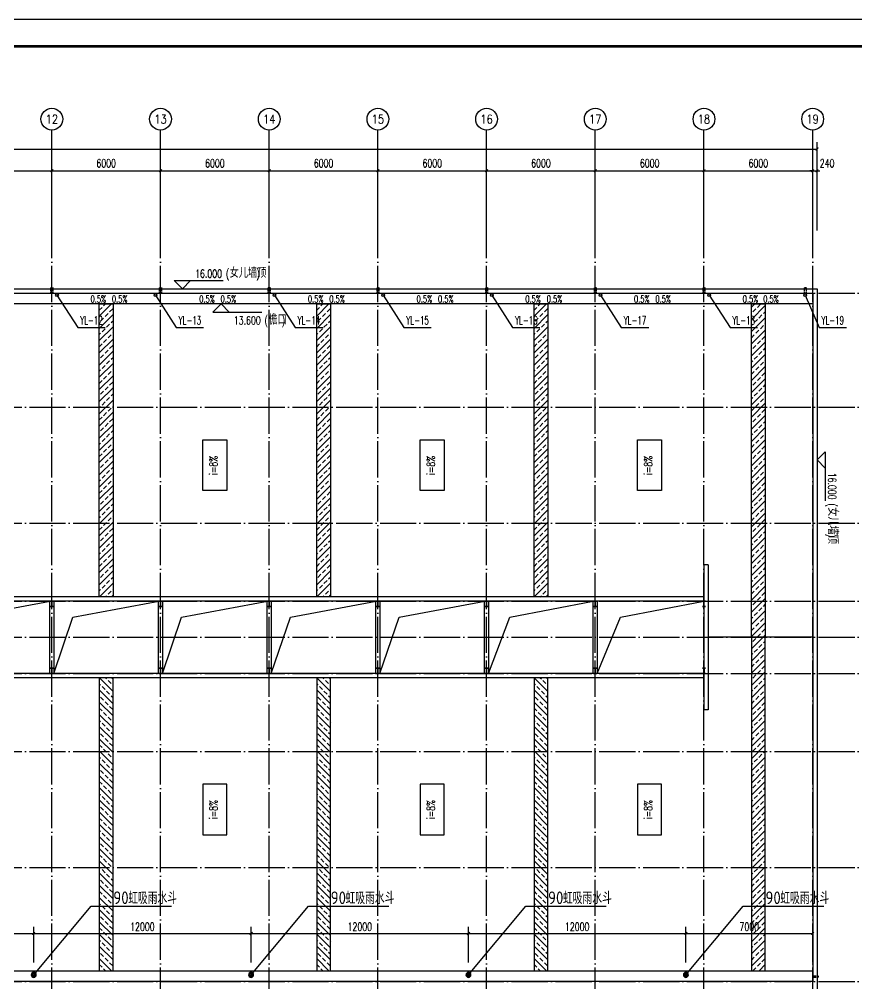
# Model space of a CAD drawing. Extents: x 1635833 to 4277885, y 16914845 to 35313750.
# Drawn here: x 2198127 to 2244354, y 17571814 to 17625042 of the extents above; entities that cross this region are included whole.
import ezdxf
from ezdxf.enums import TextEntityAlignment as Align

# ---------------------------------------------------------------- set-up
doc = ezdxf.new("R2010")
doc.units = 0
doc.header["$LTSCALE"] = 1000
doc.header["$MEASUREMENT"] = 0
doc.linetypes.add('DASH', pattern=[0.35, 0.25, -0.1])
doc.linetypes.add('DOTE', pattern=[2.42, 2, -0.2, 0.02, -0.2])
doc.layers.get('Defpoints').update_dxf_attribs({"color": 250})
for name, color, linetype in [('0 - 屋顶线', 150, 'Continuous'), ('AXIS_TEXT', 7, 'Continuous'), ('AXIS_外部', 171, 'Continuous'), ('COLUMN', 2, 'Continuous'), ('DIM_SYMB', 165, 'Continuous'), ('DIM_雨水', 3, 'Continuous'), ('DOTE', 8, 'DOTE'), ('PUB_DIM', 161, 'Continuous'), ('PUB_TEXT', 7, 'Continuous'), ('R-tec-xhbz', 7, 'Continuous'), ('R-tec-ysd', 1, 'Continuous'), ('TK', 4, 'Continuous'), ('TWT_DIM', 3, 'Continuous'), ('TWT_TEXT', 7, 'Continuous'), ('VPIPE-雨水', 4, 'Continuous'), ('WALL-PARAPET', 6, 'Continuous'), ('填充', 8, 'Continuous')]:
    doc.layers.add(name, color=color, linetype=linetype)
doc.styles.add('_TCH_AXIS', font='COMPLEX', dxfattribs={"bigfont": 'GBCBIG'})
doc.styles.add('_TCH_DIM', font='SIMPLEX', dxfattribs={"bigfont": 'GBCBIG'})
doc.styles.add('_TCH_DIM_T3', font='SIMPLEX', dxfattribs={"width": 0.705882, "bigfont": 'GBCBIG'})
doc.styles.add('_TWT_SERIAL', font='COMPLEX', dxfattribs={"width": 0.8, "height": 3, "bigfont": 'HZTXT'})
doc.styles.add('COMPLEX', font='COMPLEX')
doc.styles.get("Standard").update_dxf_attribs({"font": 'gbenor.shx', "bigfont": 'gbcbig.shx'})
doc.dimstyles.new('_TCH_ARCH&&150', dxfattribs={"dimtxt": 446.25, "dimasz": 150, "dimexe": 375, "dimexo": 450, "dimgap": 189.375, "dimtad": 1, "dimdec": 0, "dimzin": 0, "dimdsep": 46, "dimtxsty": '_TCH_DIM_T3', "dimblk": 'ARCHTICK', "dimcen": 0.09, "dimclrt": 7, "dimazin": 2, "dimtfac": 1, "dimtdec": 0, "dimtix": 1, "dimtmove": 2, "dimatfit": 3, "dimfxl": 0, "dimtolj": 1, "dimtzin": 0, "dimarcsym": 0})
doc.dimstyles.new('_TWT_ARCH&&150', dxfattribs={"dimtxt": 446.25, "dimasz": 150, "dimexe": 375, "dimexo": 450, "dimgap": 150, "dimtad": 1, "dimdec": 0, "dimzin": 0, "dimdsep": 46, "dimtxsty": '_TCH_DIM_T3', "dimblk": 'ARCHTICK', "dimcen": 0.09, "dimclrt": 7, "dimazin": 2, "dimtfac": 1, "dimtdec": 0, "dimtix": 1, "dimtmove": 2, "dimatfit": 3, "dimfxl": 0, "dimtolj": 1, "dimtzin": 0, "dimarcsym": 0})

# ---------------------------------------------------------------- blocks, each defined once
blk = doc.blocks.new('A$C0FCD69EC')
at = {"layer": 'COLUMN'}
blk.add_hatch(color=2, dxfattribs=at).paths.add_polyline_path([(300, 180), (294, 180), (294, 94), (6, 94), (6, 180), (0, 180), (0, 0), (6, 0), (6, 86), (294, 86), (294, 0), (300, 0)])
at = {"layer": 'COLUMN', "color": 2}
blk.add_lwpolyline([(300, 0), (294, 0), (294, 86), (6, 86), (6, 0), (0, 0), (0, 180), (6, 180), (6, 94), (294, 94), (294, 180), (300, 180)], close=True, dxfattribs=at)
blk = doc.blocks.new('ysd')
at = {"layer": 'R-tec-ysd', "lineweight": 25}
for p, q in [((351079, 494502), (351174, 494471)), ((351174, 494452), (351079, 494422)), ((351179, 494489), (351081, 494510)), ((351081, 494414), (351179, 494435)), ((351121, 494579), (351188, 494505)), ((351188, 494419), (351121, 494344)), ((351201, 494518), (351127, 494585)), ((351127, 494339), (351201, 494405)), ((351196, 494625), (351217, 494527)), ((351217, 494396), (351196, 494299)), ((351235, 494532), (351204, 494627)), ((351204, 494297), (351235, 494391)), ((351284, 494627), (351254, 494532)), ((351254, 494391), (351284, 494297)), ((351271, 494527), (351292, 494625)), ((351292, 494299), (351271, 494396)), ((351362, 494585), (351288, 494518)), ((351288, 494405), (351362, 494339)), ((351301, 494505), (351367, 494579)), ((351367, 494344), (351301, 494419)), ((351407, 494510), (351310, 494489)), ((351310, 494435), (351407, 494414)), ((351315, 494471), (351409, 494502)), ((351409, 494422), (351315, 494452))]:
    blk.add_line(p, q, dxfattribs=at)
for radius in [170, 54]:
    blk.add_circle((351244, 494462), radius, dxfattribs=at)
for centre, start, end in [((351170, 494462), 291.63817, 68.36747), ((351180, 494499), 261.63817, 38.36747), ((351180, 494425), 321.63817, 98.36747), ((351207, 494526), 231.63817, 8.36747), ((351207, 494398), 351.63817, 128.36747), ((351244, 494536), 201.63817, 338.36747), ((351244, 494388), 21.63817, 158.36747), ((351281, 494526), 171.63817, 308.36747), ((351281, 494398), 51.63817, 188.36747), ((351308, 494499), 141.63817, 278.36747), ((351308, 494425), 81.63817, 218.36747), ((351318, 494462), 111.63817, 248.36747)]:
    blk.add_arc(centre, 10, start, end, dxfattribs=at)
blk = doc.blocks.new('GeYuanFrame_62034133', base_point=(20.09, 4.53))
at = {"layer": 'TK'}
blk.add_lwpolyline([(20.09, 4.53), (20.09, 598.53), (1071.09, 598.53), (1071.09, 4.53)], close=True, dxfattribs=at)
at = {"layer": 'TK', "const_width": 1}
blk.add_lwpolyline([(45.09, 588.53), (1061.09, 588.53), (1061.09, 14.53), (45.09, 14.53)], close=True, dxfattribs=at)
blk = doc.blocks.new('_ArchTick')
at = {"color": 0, "linetype": 'ByBlock', "const_width": 0.4}
blk.add_lwpolyline([(-0.5, -0.5), (0.5, 0.5)], dxfattribs=at)
blk = doc.blocks.new('*D80')
at = {"layer": 'Defpoints', "color": 0}
for p in [(2198924, 17574587), (2186924, 17572531), (2198924, 17572531)]:
    blk.add_point(p, dxfattribs=at)
at = {"layer": 'TWT_DIM', "color": 0, "lineweight": -2}
for p, q in [((2186924, 17572981), (2186924, 17574962)), ((2198924, 17572981), (2198924, 17574962)), ((2186924, 17574587), (2198924, 17574587))]:
    blk.add_line(p, q, dxfattribs=at)
at = {"layer": 'TWT_DIM', "color": 0, "lineweight": -2, "xscale": 150, "yscale": 150, "zscale": 150, "rotation": 180}
blk.add_blockref('_ArchTick', (2186924, 17574587), dxfattribs=at)
at = {"layer": 'TWT_DIM', "color": 0, "lineweight": -2, "xscale": 150, "yscale": 150, "zscale": 150}
blk.add_blockref('_ArchTick', (2198924, 17574587), dxfattribs=at)
at = {"layer": 'TWT_DIM', "color": 7, "insert": (2192924, 17574960), "char_height": 446.2, "attachment_point": 5, "style": '_TCH_DIM_T3'}
blk.add_mtext('\\A1;12000', dxfattribs=at)
blk = doc.blocks.new('*D81')
at = {"layer": 'Defpoints', "color": 0}
for p in [(2210924, 17574587), (2198924, 17572531), (2210924, 17572531)]:
    blk.add_point(p, dxfattribs=at)
at = {"layer": 'TWT_DIM', "color": 0, "lineweight": -2}
for p, q in [((2198924, 17572981), (2198924, 17574962)), ((2210924, 17572981), (2210924, 17574962)), ((2198924, 17574587), (2210924, 17574587))]:
    blk.add_line(p, q, dxfattribs=at)
at = {"layer": 'TWT_DIM', "color": 0, "lineweight": -2, "xscale": 150, "yscale": 150, "zscale": 150, "rotation": 180}
blk.add_blockref('_ArchTick', (2198924, 17574587), dxfattribs=at)
at = {"layer": 'TWT_DIM', "color": 0, "lineweight": -2, "xscale": 150, "yscale": 150, "zscale": 150}
blk.add_blockref('_ArchTick', (2210924, 17574587), dxfattribs=at)
at = {"layer": 'TWT_DIM', "color": 7, "insert": (2204924, 17574960), "char_height": 446.2, "attachment_point": 5, "style": '_TCH_DIM_T3'}
blk.add_mtext('\\A1;12000', dxfattribs=at)
blk = doc.blocks.new('*D82')
at = {"layer": 'Defpoints', "color": 0}
for p in [(2222924, 17574587), (2210924, 17572531), (2222924, 17572531)]:
    blk.add_point(p, dxfattribs=at)
at = {"layer": 'TWT_DIM', "color": 0, "lineweight": -2}
for p, q in [((2210924, 17572981), (2210924, 17574962)), ((2222924, 17572981), (2222924, 17574962)), ((2210924, 17574587), (2222924, 17574587))]:
    blk.add_line(p, q, dxfattribs=at)
at = {"layer": 'TWT_DIM', "color": 0, "lineweight": -2, "xscale": 150, "yscale": 150, "zscale": 150, "rotation": 180}
blk.add_blockref('_ArchTick', (2210924, 17574587), dxfattribs=at)
at = {"layer": 'TWT_DIM', "color": 0, "lineweight": -2, "xscale": 150, "yscale": 150, "zscale": 150}
blk.add_blockref('_ArchTick', (2222924, 17574587), dxfattribs=at)
at = {"layer": 'TWT_DIM', "color": 7, "insert": (2216924, 17574960), "char_height": 446.2, "attachment_point": 5, "style": '_TCH_DIM_T3'}
blk.add_mtext('\\A1;12000', dxfattribs=at)
blk = doc.blocks.new('*D83')
at = {"layer": 'Defpoints', "color": 0}
for p in [(2234924, 17574587), (2222924, 17572531), (2234924, 17572531)]:
    blk.add_point(p, dxfattribs=at)
at = {"layer": 'TWT_DIM', "color": 0, "lineweight": -2}
for p, q in [((2222924, 17572981), (2222924, 17574962)), ((2234924, 17572981), (2234924, 17574962)), ((2222924, 17574587), (2234924, 17574587))]:
    blk.add_line(p, q, dxfattribs=at)
at = {"layer": 'TWT_DIM', "color": 0, "lineweight": -2, "xscale": 150, "yscale": 150, "zscale": 150, "rotation": 180}
blk.add_blockref('_ArchTick', (2222924, 17574587), dxfattribs=at)
at = {"layer": 'TWT_DIM', "color": 0, "lineweight": -2, "xscale": 150, "yscale": 150, "zscale": 150}
blk.add_blockref('_ArchTick', (2234924, 17574587), dxfattribs=at)
at = {"layer": 'TWT_DIM', "color": 7, "insert": (2228924, 17574960), "char_height": 446.2, "attachment_point": 5, "style": '_TCH_DIM_T3'}
blk.add_mtext('\\A1;12000', dxfattribs=at)
blk = doc.blocks.new('*D84')
at = {"layer": 'Defpoints', "color": 0}
for p in [(2241924, 17574587), (2234924, 17572531), (2241924, 17572531)]:
    blk.add_point(p, dxfattribs=at)
at = {"layer": 'TWT_DIM', "color": 0, "lineweight": -2}
for p, q in [((2234924, 17572981), (2234924, 17574962)), ((2241924, 17572981), (2241924, 17574962)), ((2234924, 17574587), (2241924, 17574587))]:
    blk.add_line(p, q, dxfattribs=at)
at = {"layer": 'TWT_DIM', "color": 0, "lineweight": -2, "xscale": 150, "yscale": 150, "zscale": 150, "rotation": 180}
blk.add_blockref('_ArchTick', (2234924, 17574587), dxfattribs=at)
at = {"layer": 'TWT_DIM', "color": 0, "lineweight": -2, "xscale": 150, "yscale": 150, "zscale": 150}
blk.add_blockref('_ArchTick', (2241924, 17574587), dxfattribs=at)
at = {"layer": 'TWT_DIM', "color": 7, "insert": (2238424, 17574960), "char_height": 446.2, "attachment_point": 5, "style": '_TCH_DIM_T3'}
blk.add_mtext('\\A1;7000', dxfattribs=at)
blk = doc.blocks.new('*D126')
at = {"layer": 'AXIS_外部', "color": 0, "lineweight": -2}
for p, q in [((2193924, 17613381), (2193924, 17617056)), ((2199924, 17613381), (2199924, 17617056)), ((2193924, 17616681), (2199924, 17616681))]:
    blk.add_line(p, q, dxfattribs=at)
at = {"layer": 'Defpoints', "color": 0}
for p in [(2199924, 17616681), (2193924, 17612931), (2199924, 17612931)]:
    blk.add_point(p, dxfattribs=at)
at = {"layer": 'AXIS_外部', "color": 0, "lineweight": -2, "xscale": 150, "yscale": 150, "zscale": 150, "rotation": 180}
blk.add_blockref('_ArchTick', (2193924, 17616681), dxfattribs=at)
at = {"layer": 'AXIS_外部', "color": 0, "lineweight": -2, "xscale": 150, "yscale": 150, "zscale": 150}
blk.add_blockref('_ArchTick', (2199924, 17616681), dxfattribs=at)
at = {"layer": 'AXIS_外部', "color": 7, "insert": (2196924, 17617094), "char_height": 446.2, "attachment_point": 5, "style": '_TCH_DIM_T3'}
blk.add_mtext('\\A1;6000', dxfattribs=at)
blk = doc.blocks.new('*D127')
at = {"layer": 'AXIS_外部', "color": 0, "lineweight": -2}
for p, q in [((2199924, 17613381), (2199924, 17617056)), ((2205924, 17613381), (2205924, 17617056)), ((2199924, 17616681), (2205924, 17616681))]:
    blk.add_line(p, q, dxfattribs=at)
at = {"layer": 'Defpoints', "color": 0}
for p in [(2205924, 17616681), (2199924, 17612931), (2205924, 17612931)]:
    blk.add_point(p, dxfattribs=at)
at = {"layer": 'AXIS_外部', "color": 0, "lineweight": -2, "xscale": 150, "yscale": 150, "zscale": 150, "rotation": 180}
blk.add_blockref('_ArchTick', (2199924, 17616681), dxfattribs=at)
at = {"layer": 'AXIS_外部', "color": 0, "lineweight": -2, "xscale": 150, "yscale": 150, "zscale": 150}
blk.add_blockref('_ArchTick', (2205924, 17616681), dxfattribs=at)
at = {"layer": 'AXIS_外部', "color": 7, "insert": (2202924, 17617094), "char_height": 446.2, "attachment_point": 5, "style": '_TCH_DIM_T3'}
blk.add_mtext('\\A1;6000', dxfattribs=at)
blk = doc.blocks.new('*D128')
at = {"layer": 'AXIS_外部', "color": 0, "lineweight": -2}
for p, q in [((2205924, 17613381), (2205924, 17617056)), ((2211924, 17613381), (2211924, 17617056)), ((2205924, 17616681), (2211924, 17616681))]:
    blk.add_line(p, q, dxfattribs=at)
at = {"layer": 'Defpoints', "color": 0}
for p in [(2211924, 17616681), (2205924, 17612931), (2211924, 17612931)]:
    blk.add_point(p, dxfattribs=at)
at = {"layer": 'AXIS_外部', "color": 0, "lineweight": -2, "xscale": 150, "yscale": 150, "zscale": 150, "rotation": 180}
blk.add_blockref('_ArchTick', (2205924, 17616681), dxfattribs=at)
at = {"layer": 'AXIS_外部', "color": 0, "lineweight": -2, "xscale": 150, "yscale": 150, "zscale": 150}
blk.add_blockref('_ArchTick', (2211924, 17616681), dxfattribs=at)
at = {"layer": 'AXIS_外部', "color": 7, "insert": (2208924, 17617094), "char_height": 446.2, "attachment_point": 5, "style": '_TCH_DIM_T3'}
blk.add_mtext('\\A1;6000', dxfattribs=at)
blk = doc.blocks.new('*D129')
at = {"layer": 'AXIS_外部', "color": 0, "lineweight": -2}
for p, q in [((2211924, 17613381), (2211924, 17617056)), ((2217924, 17613381), (2217924, 17617056)), ((2211924, 17616681), (2217924, 17616681))]:
    blk.add_line(p, q, dxfattribs=at)
at = {"layer": 'Defpoints', "color": 0}
for p in [(2217924, 17616681), (2211924, 17612931), (2217924, 17612931)]:
    blk.add_point(p, dxfattribs=at)
at = {"layer": 'AXIS_外部', "color": 0, "lineweight": -2, "xscale": 150, "yscale": 150, "zscale": 150, "rotation": 180}
blk.add_blockref('_ArchTick', (2211924, 17616681), dxfattribs=at)
at = {"layer": 'AXIS_外部', "color": 0, "lineweight": -2, "xscale": 150, "yscale": 150, "zscale": 150}
blk.add_blockref('_ArchTick', (2217924, 17616681), dxfattribs=at)
at = {"layer": 'AXIS_外部', "color": 7, "insert": (2214924, 17617094), "char_height": 446.2, "attachment_point": 5, "style": '_TCH_DIM_T3'}
blk.add_mtext('\\A1;6000', dxfattribs=at)
blk = doc.blocks.new('*D130')
at = {"layer": 'AXIS_外部', "color": 0, "lineweight": -2}
for p, q in [((2217924, 17613381), (2217924, 17617056)), ((2223924, 17613381), (2223924, 17617056)), ((2217924, 17616681), (2223924, 17616681))]:
    blk.add_line(p, q, dxfattribs=at)
at = {"layer": 'Defpoints', "color": 0}
for p in [(2223924, 17616681), (2217924, 17612931), (2223924, 17612931)]:
    blk.add_point(p, dxfattribs=at)
at = {"layer": 'AXIS_外部', "color": 0, "lineweight": -2, "xscale": 150, "yscale": 150, "zscale": 150, "rotation": 180}
blk.add_blockref('_ArchTick', (2217924, 17616681), dxfattribs=at)
at = {"layer": 'AXIS_外部', "color": 0, "lineweight": -2, "xscale": 150, "yscale": 150, "zscale": 150}
blk.add_blockref('_ArchTick', (2223924, 17616681), dxfattribs=at)
at = {"layer": 'AXIS_外部', "color": 7, "insert": (2220924, 17617094), "char_height": 446.2, "attachment_point": 5, "style": '_TCH_DIM_T3'}
blk.add_mtext('\\A1;6000', dxfattribs=at)
blk = doc.blocks.new('*D131')
at = {"layer": 'AXIS_外部', "color": 0, "lineweight": -2}
for p, q in [((2223924, 17613381), (2223924, 17617056)), ((2229924, 17613381), (2229924, 17617056)), ((2223924, 17616681), (2229924, 17616681))]:
    blk.add_line(p, q, dxfattribs=at)
at = {"layer": 'Defpoints', "color": 0}
for p in [(2229924, 17616681), (2223924, 17612931), (2229924, 17612931)]:
    blk.add_point(p, dxfattribs=at)
at = {"layer": 'AXIS_外部', "color": 0, "lineweight": -2, "xscale": 150, "yscale": 150, "zscale": 150, "rotation": 180}
blk.add_blockref('_ArchTick', (2223924, 17616681), dxfattribs=at)
at = {"layer": 'AXIS_外部', "color": 0, "lineweight": -2, "xscale": 150, "yscale": 150, "zscale": 150}
blk.add_blockref('_ArchTick', (2229924, 17616681), dxfattribs=at)
at = {"layer": 'AXIS_外部', "color": 7, "insert": (2226924, 17617094), "char_height": 446.2, "attachment_point": 5, "style": '_TCH_DIM_T3'}
blk.add_mtext('\\A1;6000', dxfattribs=at)
blk = doc.blocks.new('*D132')
at = {"layer": 'AXIS_外部', "color": 0, "lineweight": -2}
for p, q in [((2229924, 17613381), (2229924, 17617056)), ((2235924, 17613381), (2235924, 17617056)), ((2229924, 17616681), (2235924, 17616681))]:
    blk.add_line(p, q, dxfattribs=at)
at = {"layer": 'Defpoints', "color": 0}
for p in [(2235924, 17616681), (2229924, 17612931), (2235924, 17612931)]:
    blk.add_point(p, dxfattribs=at)
at = {"layer": 'AXIS_外部', "color": 0, "lineweight": -2, "xscale": 150, "yscale": 150, "zscale": 150, "rotation": 180}
blk.add_blockref('_ArchTick', (2229924, 17616681), dxfattribs=at)
at = {"layer": 'AXIS_外部', "color": 0, "lineweight": -2, "xscale": 150, "yscale": 150, "zscale": 150}
blk.add_blockref('_ArchTick', (2235924, 17616681), dxfattribs=at)
at = {"layer": 'AXIS_外部', "color": 7, "insert": (2232924, 17617094), "char_height": 446.2, "attachment_point": 5, "style": '_TCH_DIM_T3'}
blk.add_mtext('\\A1;6000', dxfattribs=at)
blk = doc.blocks.new('*D133')
at = {"layer": 'AXIS_外部', "color": 0, "lineweight": -2}
for p, q in [((2235924, 17613381), (2235924, 17617056)), ((2241924, 17613381), (2241924, 17617056)), ((2235924, 17616681), (2241924, 17616681))]:
    blk.add_line(p, q, dxfattribs=at)
at = {"layer": 'Defpoints', "color": 0}
for p in [(2241924, 17616681), (2235924, 17612931), (2241924, 17612931)]:
    blk.add_point(p, dxfattribs=at)
at = {"layer": 'AXIS_外部', "color": 0, "lineweight": -2, "xscale": 150, "yscale": 150, "zscale": 150, "rotation": 180}
blk.add_blockref('_ArchTick', (2235924, 17616681), dxfattribs=at)
at = {"layer": 'AXIS_外部', "color": 0, "lineweight": -2, "xscale": 150, "yscale": 150, "zscale": 150}
blk.add_blockref('_ArchTick', (2241924, 17616681), dxfattribs=at)
at = {"layer": 'AXIS_外部', "color": 7, "insert": (2238924, 17617094), "char_height": 446.2, "attachment_point": 5, "style": '_TCH_DIM_T3'}
blk.add_mtext('\\A1;6000', dxfattribs=at)
blk = doc.blocks.new('*D134')
at = {"layer": 'AXIS_外部', "color": 0, "lineweight": -2}
for p, q in [((2241924, 17613381), (2241924, 17617056)), ((2242164, 17613381), (2242164, 17617056)), ((2241924, 17616681), (2241774, 17616681)), ((2241924, 17616681), (2242164, 17616681)), ((2242164, 17616681), (2242314, 17616681))]:
    blk.add_line(p, q, dxfattribs=at)
at = {"layer": 'Defpoints', "color": 0}
for p in [(2242164, 17616681), (2241924, 17612931), (2242164, 17612931)]:
    blk.add_point(p, dxfattribs=at)
at = {"layer": 'AXIS_外部', "color": 0, "lineweight": -2, "xscale": 150, "yscale": 150, "zscale": 150}
blk.add_blockref('_ArchTick', (2241924, 17616681), dxfattribs=at)
at = {"layer": 'AXIS_外部', "color": 0, "lineweight": -2, "xscale": 150, "yscale": 150, "zscale": 150, "rotation": 180}
blk.add_blockref('_ArchTick', (2242164, 17616681), dxfattribs=at)
at = {"layer": 'AXIS_外部', "color": 7, "insert": (2242719, 17617094), "char_height": 446.2, "attachment_point": 5, "style": '_TCH_DIM_T3'}
blk.add_mtext('\\A1;240', dxfattribs=at)
blk = doc.blocks.new('*D135')
at = {"layer": 'AXIS_外部', "color": 0, "lineweight": -2}
for p, q in [((2133684, 17613381), (2133684, 17618256)), ((2242164, 17613381), (2242164, 17618256)), ((2133684, 17617881), (2242164, 17617881))]:
    blk.add_line(p, q, dxfattribs=at)
at = {"layer": 'Defpoints', "color": 0}
for p in [(2242164, 17617881), (2133684, 17612931), (2242164, 17612931)]:
    blk.add_point(p, dxfattribs=at)
at = {"layer": 'AXIS_外部', "color": 0, "lineweight": -2, "xscale": 150, "yscale": 150, "zscale": 150, "rotation": 180}
blk.add_blockref('_ArchTick', (2133684, 17617881), dxfattribs=at)
at = {"layer": 'AXIS_外部', "color": 0, "lineweight": -2, "xscale": 150, "yscale": 150, "zscale": 150}
blk.add_blockref('_ArchTick', (2242164, 17617881), dxfattribs=at)
at = {"layer": 'AXIS_外部', "color": 7, "insert": (2187924, 17618294), "char_height": 446.2, "attachment_point": 5, "style": '_TCH_DIM_T3'}
blk.add_mtext('\\A1;108480', dxfattribs=at)
blk = doc.blocks.new('_AXISO')
blk.add_circle((0, 0), 0.5)
at = {"layer": 'AXIS_TEXT', "style": 'COMPLEX', "width": 1.041667}
blk.add_attdef('A', text='', height=0.56, dxfattribs=at).set_placement((-0.25, -0.28), (0.25, -0.28), align=Align.FIT)

msp = doc.modelspace()

# ---------------------------------------------------------------- hatches: boundary and pattern name
at = {"layer": '填充'}
h = msp.add_hatch(dxfattribs=at)
h.set_pattern_fill('ANSI33', color=8, scale=150, style=0)
h.set_pattern_definition([(45, (116131.6, -1441012.84), (-336.759605, 336.759605), []), (45, (116468.36, -1441012.84), (-336.759605, 336.759605), [238.125, -119.0625])])
h.paths.add_polyline_path([(2202543.512, 17593171.374), (2203303.512, 17593171.374), (2203303.512, 17609331.374), (2202543.512, 17609331.374)])
h = msp.add_hatch(dxfattribs=at)
h.set_pattern_fill('ANSI33', color=8, scale=150, style=0)
h.set_pattern_definition([(45, (128131.6, -1441012.84), (-336.759605, 336.759605), []), (45, (128468.36, -1441012.84), (-336.759605, 336.759605), [238.125, -119.0625])])
h.paths.add_polyline_path([(2214543.512, 17593171.374), (2215303.512, 17593171.374), (2215303.512, 17609331.374), (2214543.512, 17609331.374)])
h = msp.add_hatch(dxfattribs=at)
h.set_pattern_fill('ANSI33', color=8, scale=150, style=0)
h.set_pattern_definition([(45, (140131.6, -1441012.84), (-336.759605, 336.759605), []), (45, (140468.36, -1441012.84), (-336.759605, 336.759605), [238.125, -119.0625])])
h.paths.add_polyline_path([(2226543.512, 17593171.374), (2227303.512, 17593171.374), (2227303.512, 17609331.374), (2226543.512, 17609331.374)])
h = msp.add_hatch(dxfattribs=at)
h.set_pattern_fill('ANSI33', color=8, scale=150, style=0)
h.set_pattern_definition([(45, (53131.6, -1907255.04), (-336.759605, 336.759605), []), (45, (53468.36, -1907255.04), (-336.759605, 336.759605), [238.125, -119.0625])])
h.paths.add_polyline_path([(2239303.512, 17590931.374), (2238543.512, 17590931.374), (2238543.512, 17572531.374), (2239303.512, 17572531.374)])
h.paths.add_polyline_path([(2239303.512, 17591931.442), (2238543.512, 17591931.442), (2238543.512, 17590931.374), (2239303.512, 17590931.374)])
h.paths.add_polyline_path([(2239303.512, 17609331.374), (2238543.512, 17609331.374), (2238543.512, 17591931.442), (2239303.512, 17591931.442)])
h = msp.add_hatch(dxfattribs=at)
h.set_pattern_fill('ANSI33', color=8, scale=150, style=0)
h.set_pattern_definition([(315, (116131.6, 36622875.6), (-336.759605, -336.759605), []), (315, (116468.36, 36622875.6), (-336.759605, -336.759605), [238.125, -119.0625])])
h.paths.add_polyline_path([(2202543.512, 17588691.374), (2203303.512, 17588691.374), (2203303.512, 17572531.374), (2202543.512, 17572531.374)])
h = msp.add_hatch(dxfattribs=at)
h.set_pattern_fill('ANSI33', color=8, scale=150, style=0)
h.set_pattern_definition([(315, (128131.6, 36622875.6), (-336.759605, -336.759605), []), (315, (128468.36, 36622875.6), (-336.759605, -336.759605), [238.125, -119.0625])])
h.paths.add_polyline_path([(2214543.512, 17588691.374), (2215303.512, 17588691.374), (2215303.512, 17572531.374), (2214543.512, 17572531.374)])
h = msp.add_hatch(dxfattribs=at)
h.set_pattern_fill('ANSI33', color=8, scale=150, style=0)
h.set_pattern_definition([(315, (140131.6, 36622875.6), (-336.759605, -336.759605), []), (315, (140468.36, 36622875.6), (-336.759605, -336.759605), [238.125, -119.0625])])
h.paths.add_polyline_path([(2226543.512, 17588691.374), (2227303.512, 17588691.374), (2227303.512, 17572531.374), (2226543.512, 17572531.374)])

# ---------------------------------------------------------------- linework, layer by layer
at = {"linetype": 'DASH', "ltscale": 0.3}
for points in [[(2199973.512, 17609931.374), (2199873.512, 17609931.374), (2199873.512, 17610231.374), (2199973.512, 17610231.374)], [(2205973.512, 17609931.374), (2205873.512, 17609931.374), (2205873.512, 17610231.374), (2205973.512, 17610231.374)], [(2211973.512, 17609931.374), (2211873.512, 17609931.374), (2211873.512, 17610231.374), (2211973.512, 17610231.374)], [(2217973.512, 17609931.374), (2217873.512, 17609931.374), (2217873.512, 17610231.374), (2217973.512, 17610231.374)], [(2223973.512, 17609931.374), (2223873.512, 17609931.374), (2223873.512, 17610231.374), (2223973.512, 17610231.374)], [(2229973.512, 17609931.374), (2229873.512, 17609931.374), (2229873.512, 17610231.374), (2229973.512, 17610231.374)], [(2235973.512, 17609931.374), (2235873.512, 17609931.374), (2235873.512, 17610231.374), (2235973.512, 17610231.374)], [(2241566, 17609931.374), (2241466, 17609931.374), (2241466, 17610231.374), (2241566, 17610231.374)], [(2242226.135, 17572253.128), (2242226.135, 17572153.128), (2241926.135, 17572153.128), (2241926.135, 17572253.128)]]:
    msp.add_lwpolyline(points, close=True, dxfattribs=at)
for points in [[(2203303.512, 17609331.374), (2203303.512, 17593171.374), (2202543.512, 17593171.374), (2202543.512, 17609331.374)], [(2215303.512, 17609331.374), (2215303.512, 17593171.374), (2214543.512, 17593171.374), (2214543.512, 17609331.374)], [(2227303.512, 17609331.374), (2227303.512, 17593171.374), (2226543.512, 17593171.374), (2226543.512, 17609331.374)], [(2209586.012, 17601830.236), (2209586.012, 17599032.512), (2208261.012, 17599032.512), (2208261.012, 17601830.236)], [(2221586.012, 17601830.236), (2221586.012, 17599032.512), (2220261.012, 17599032.512), (2220261.012, 17601830.236)], [(2233586.012, 17601830.236), (2233586.012, 17599032.512), (2232261.012, 17599032.512), (2232261.012, 17601830.236)], [(2200033.512, 17592931.374), (2200033.512, 17588931.374), (2199813.512, 17588931.374), (2199813.512, 17592931.374)], [(2206033.512, 17592931.374), (2206033.512, 17588931.374), (2205813.512, 17588931.374), (2205813.512, 17592931.374)], [(2212033.512, 17592931.374), (2212033.512, 17588931.374), (2211813.512, 17588931.374), (2211813.512, 17592931.374)], [(2218033.512, 17592931.374), (2218033.512, 17588931.374), (2217813.512, 17588931.374), (2217813.512, 17592931.374)], [(2224033.512, 17592931.374), (2224033.512, 17588931.374), (2223813.512, 17588931.374), (2223813.512, 17592931.374)], [(2230033.512, 17592931.374), (2230033.512, 17588931.374), (2229813.512, 17588931.374), (2229813.512, 17592931.374)], [(2203303.512, 17572531.374), (2203303.512, 17588691.374), (2202543.512, 17588691.374), (2202543.512, 17572531.374)], [(2215303.512, 17572531.374), (2215303.512, 17588691.374), (2214543.512, 17588691.374), (2214543.512, 17572531.374)], [(2227303.512, 17572531.374), (2227303.512, 17588691.374), (2226543.512, 17588691.374), (2226543.512, 17572531.374)], [(2209586.012, 17580032.512), (2209586.012, 17582830.236), (2208261.012, 17582830.236), (2208261.012, 17580032.512)], [(2221586.012, 17580032.512), (2221586.012, 17582830.236), (2220261.012, 17582830.236), (2220261.012, 17580032.512)], [(2233586.012, 17580032.512), (2233586.012, 17582830.236), (2232261.012, 17582830.236), (2232261.012, 17580032.512)]]:
    msp.add_lwpolyline(points, close=True)
for points in [[(2238543.512, 17590931.374), (2238543.512, 17609331.374), (2239303.512, 17609331.374), (2239303.512, 17590931.374)], [(2238543.512, 17590931.374), (2238543.512, 17572531.374), (2239303.512, 17572531.374), (2239303.512, 17590931.374)]]:
    msp.add_lwpolyline(points)
at = {"layer": '0 - 屋顶线'}
for p, q in [((2241923.512, 17609331.374), (2133923.512, 17609331.374)), ((2241923.512, 17590931.374), (2236163.512, 17590931.374)), ((2133923.512, 17572531.374), (2241923.512, 17572531.374))]:
    msp.add_line(p, q, dxfattribs=at)
for points in [[(2133683.512, 17552931.374), (2133683.512, 17610171.374), (2242163.512, 17610171.374), (2242163.512, 17552931.374)], [(2133923.512, 17571931.374), (2133923.512, 17609931.374), (2241923.512, 17609931.374), (2241923.512, 17571931.374), (2133923.512, 17571931.374)], [(2194033.512, 17588931.374), (2195090.137, 17592045.686), (2199833.512, 17592931.374)], [(2200033.512, 17588931.374), (2201090.137, 17592045.686), (2205833.512, 17592931.374)], [(2206033.512, 17588931.374), (2207090.137, 17592045.686), (2211833.512, 17592931.374)], [(2212033.512, 17588931.374), (2213090.137, 17592045.686), (2217833.512, 17592931.374)], [(2218033.512, 17588931.374), (2219090.137, 17592045.686), (2223833.512, 17592931.374)], [(2224033.512, 17588931.374), (2225200.137, 17592045.686), (2229813.512, 17592931.374)], [(2230033.512, 17588931.374), (2231306.137, 17592045.686), (2235919.512, 17592931.374)]]:
    msp.add_lwpolyline(points, dxfattribs=at)
at = {"layer": 'AXIS_外部'}
for p, q in [((2199923.512, 17612931.374), (2199923.512, 17618931.374)), ((2205923.512, 17612931.374), (2205923.512, 17618931.374)), ((2211923.512, 17612931.374), (2211923.512, 17618931.374)), ((2217923.512, 17612931.374), (2217923.512, 17618931.374)), ((2223923.512, 17612931.374), (2223923.512, 17618931.374)), ((2229923.512, 17612931.374), (2229923.512, 17618931.374)), ((2235923.512, 17612931.374), (2235923.512, 17618931.374)), ((2241923.512, 17612931.374), (2241923.512, 17618931.374))]:
    msp.add_line(p, q, dxfattribs=at)
at = {"layer": 'DIM_SYMB'}
for points in [[(2209169.814, 17599731.915, 0, 0, 0), (2209169.814, 17600679.639, 120, 0, 0), (2209169.814, 17601129.639, 0, 0, 0)], [(2221169.814, 17599731.915, 0, 0, 0), (2221169.814, 17600679.639, 120, 0, 0), (2221169.814, 17601129.639, 0, 0, 0)], [(2233169.814, 17599731.915, 0, 0, 0), (2233169.814, 17600679.639, 120, 0, 0), (2233169.814, 17601129.639, 0, 0, 0)], [(2209169.814, 17582130.834, 0, 0, 0), (2209169.814, 17581183.11, 120, 0, 0), (2209169.814, 17580733.11, 0, 0, 0)], [(2221169.814, 17582130.834, 0, 0, 0), (2221169.814, 17581183.11, 120, 0, 0), (2221169.814, 17580733.11, 0, 0, 0)], [(2233169.814, 17582130.834, 0, 0, 0), (2233169.814, 17581183.11, 120, 0, 0), (2233169.814, 17580733.11, 0, 0, 0)]]:
    msp.add_lwpolyline(points, format="xyseb", dxfattribs=at)
at = {"layer": 'DIM_雨水'}
for p, q in [((2200207.767, 17609819.338), (2201360.754, 17608022.626)), ((2205639.258, 17609819.338), (2206792.245, 17608022.626)), ((2212207.767, 17609819.338), (2213360.754, 17608022.626)), ((2218207.767, 17609819.338), (2219360.754, 17608022.626)), ((2224207.767, 17609819.338), (2225360.754, 17608022.626)), ((2230207.767, 17609819.338), (2231360.754, 17608022.626)), ((2236207.767, 17609819.338), (2237360.754, 17608022.626)), ((2241514.258, 17609819.338), (2242275.836, 17608022.626)), ((2201360.754, 17608022.626), (2202870.305, 17608022.626)), ((2206792.245, 17608022.626), (2208301.797, 17608022.626)), ((2213360.754, 17608022.626), (2214896.183, 17608022.626)), ((2219360.754, 17608022.626), (2220870.305, 17608022.626)), ((2225360.754, 17608022.626), (2226870.305, 17608022.626)), ((2231360.754, 17608022.626), (2232870.305, 17608022.626)), ((2237360.754, 17608022.626), (2238870.305, 17608022.626)), ((2242275.836, 17608022.626), (2243785.388, 17608022.626))]:
    msp.add_line(p, q, dxfattribs=at)
at = {"layer": 'DOTE'}
for p, q in [((2199923.512, 17548931.374), (2199923.512, 17612931.374)), ((2205923.512, 17548931.374), (2205923.512, 17612931.374)), ((2211923.512, 17548931.374), (2211923.512, 17612931.374)), ((2217923.512, 17548931.374), (2217923.512, 17612931.374)), ((2223923.512, 17548931.374), (2223923.512, 17612931.374)), ((2229923.512, 17548931.374), (2229923.512, 17612931.374)), ((2235923.512, 17548931.374), (2235923.512, 17612931.374)), ((2241923.512, 17548931.374), (2241923.512, 17612931.374)), ((2130923.512, 17609931.374), (2244923.512, 17609931.374)), ((2130923.512, 17603631.374), (2244923.512, 17603631.374)), ((2130923.512, 17597231.374), (2244923.512, 17597231.374)), ((2130923.512, 17592931.374), (2244923.512, 17592931.374)), ((2130923.512, 17590931.374), (2244923.512, 17590931.374)), ((2130923.512, 17588931.374), (2244923.512, 17588931.374)), ((2130923.512, 17584631.374), (2244923.512, 17584631.374)), ((2130923.512, 17578231.374), (2244923.512, 17578231.374)), ((2130923.512, 17571931.374), (2244923.512, 17571931.374))]:
    msp.add_line(p, q, dxfattribs=at)
at = {"layer": 'PUB_DIM'}
for p, q in [((2207128.498, 17610171.374), (2206678.498, 17610621.374)), ((2206678.498, 17610621.374), (2209378.498, 17610621.374)), ((2207128.498, 17610171.374), (2207578.498, 17610621.374)), ((2209266.289, 17609331.374), (2208816.289, 17608881.374)), ((2209266.289, 17609331.374), (2209716.289, 17608881.374)), ((2208816.289, 17608881.374), (2211516.289, 17608881.374)), ((2242163.512, 17600723.113), (2242613.512, 17601173.113)), ((2242613.512, 17601173.113), (2242613.512, 17598473.113)), ((2242163.512, 17600723.113), (2242613.512, 17600273.113))]:
    msp.add_line(p, q, dxfattribs=at)
for points in [[(2198250.771, 17609607.682, 0, 0, 0), (2199300.771, 17609607.682, 120, 0, 0), (2199750.771, 17609607.682, 0, 0, 0)], [(2201925.723, 17609607.682, 0, 0, 0), (2200875.723, 17609607.682, 120, 0, 0), (2200425.723, 17609607.682, 0, 0, 0)], [(2204250.771, 17609607.682, 0, 0, 0), (2205300.771, 17609607.682, 120, 0, 0), (2205750.771, 17609607.682, 0, 0, 0)], [(2207925.723, 17609607.682, 0, 0, 0), (2206875.723, 17609607.682, 120, 0, 0), (2206425.723, 17609607.682, 0, 0, 0)], [(2210250.771, 17609607.682, 0, 0, 0), (2211300.771, 17609607.682, 120, 0, 0), (2211750.771, 17609607.682, 0, 0, 0)], [(2213925.723, 17609607.682, 0, 0, 0), (2212875.723, 17609607.682, 120, 0, 0), (2212425.723, 17609607.682, 0, 0, 0)], [(2216250.771, 17609607.682, 0, 0, 0), (2217300.771, 17609607.682, 120, 0, 0), (2217750.771, 17609607.682, 0, 0, 0)], [(2219925.723, 17609607.682, 0, 0, 0), (2218875.723, 17609607.682, 120, 0, 0), (2218425.723, 17609607.682, 0, 0, 0)], [(2222250.771, 17609607.682, 0, 0, 0), (2223300.771, 17609607.682, 120, 0, 0), (2223750.771, 17609607.682, 0, 0, 0)], [(2225925.723, 17609607.682, 0, 0, 0), (2224875.723, 17609607.682, 120, 0, 0), (2224425.723, 17609607.682, 0, 0, 0)], [(2228250.771, 17609607.682, 0, 0, 0), (2229300.771, 17609607.682, 120, 0, 0), (2229750.771, 17609607.682, 0, 0, 0)], [(2231925.723, 17609607.682, 0, 0, 0), (2230875.723, 17609607.682, 120, 0, 0), (2230425.723, 17609607.682, 0, 0, 0)], [(2234250.771, 17609607.682, 0, 0, 0), (2235300.771, 17609607.682, 120, 0, 0), (2235750.771, 17609607.682, 0, 0, 0)], [(2237925.723, 17609607.682, 0, 0, 0), (2236875.723, 17609607.682, 120, 0, 0), (2236425.723, 17609607.682, 0, 0, 0)], [(2240199.578, 17609607.682, 0, 0, 0), (2241249.578, 17609607.682, 120, 0, 0), (2241699.578, 17609607.682, 0, 0, 0)]]:
    msp.add_lwpolyline(points, format="xyseb", dxfattribs=at)
at = {"layer": 'R-tec-xhbz', "color": 3}
for p, q in [((2198923.512, 17572302.78), (2202094.331, 17576095.255)), ((2202094.331, 17576095.255), (2206530.237, 17576095.255)), ((2210923.512, 17572302.78), (2214094.331, 17576095.255)), ((2214094.331, 17576095.255), (2218530.237, 17576095.255)), ((2222923.512, 17572302.78), (2226094.331, 17576095.255)), ((2226094.331, 17576095.255), (2230530.237, 17576095.255)), ((2234923.512, 17572302.78), (2238094.331, 17576095.255)), ((2238094.331, 17576095.255), (2242530.237, 17576095.255))]:
    msp.add_line(p, q, dxfattribs=at)
at = {"layer": 'VPIPE-雨水', "linetype": 'Continuous'}
for centre in [(2200207.767, 17609819.338), (2205639.258, 17609819.338), (2212207.767, 17609819.338), (2218207.767, 17609819.338), (2224207.767, 17609819.338), (2230207.767, 17609819.338), (2236207.767, 17609819.338), (2241514.258, 17609819.338)]:
    msp.add_circle(centre, 75, dxfattribs=at)
at = {"layer": 'WALL-PARAPET'}
for p, q in [((2235923.512, 17594931.374), (2235923.512, 17592931.374)), ((2236163.512, 17594931.374), (2235923.512, 17594931.374)), ((2236163.512, 17594931.374), (2236163.512, 17592931.374)), ((2235923.512, 17593171.374), (2139923.512, 17593171.374)), ((2235923.512, 17592931.374), (2139923.512, 17592931.374)), ((2235923.512, 17592931.374), (2235923.512, 17588931.374)), ((2236163.512, 17592931.374), (2236163.512, 17588931.374)), ((2235923.512, 17588931.374), (2139923.512, 17588931.374)), ((2235923.512, 17588931.374), (2235923.512, 17586931.374)), ((2236163.512, 17588931.374), (2236163.512, 17586931.374)), ((2235923.512, 17588691.374), (2139923.512, 17588691.374)), ((2236163.512, 17586931.374), (2235923.512, 17586931.374))]:
    msp.add_line(p, q, dxfattribs=at)

# ---------------------------------------------------------------- block references
at = {"xscale": 150, "yscale": 150, "zscale": 150}
msp.add_blockref('GeYuanFrame_62034133', (2113223.512, 17535942.007), dxfattribs=at)
at = {"layer": 'AXIS_外部'}
ref = msp.add_blockref('_AXISO', (2199923.512, 17619531.374), dxfattribs=dict(at, xscale=1200, yscale=1200, zscale=1200))
ref.add_attrib('A', '12', dxfattribs={"layer": 'AXIS_TEXT', "height": 492.6682, "style": '_TCH_AXIS'}).set_placement((2199583.337, 17619285.04), (2200263.688, 17619285.04), align=Align.FIT)
ref = msp.add_blockref('_AXISO', (2205923.512, 17619531.374), dxfattribs=dict(at, xscale=1200, yscale=1200, zscale=1200))
ref.add_attrib('A', '13', dxfattribs={"layer": 'AXIS_TEXT', "height": 492.6682, "style": '_TCH_AXIS'}).set_placement((2205583.337, 17619285.04), (2206263.688, 17619285.04), align=Align.FIT)
ref = msp.add_blockref('_AXISO', (2211923.512, 17619531.374), dxfattribs=dict(at, xscale=1200, yscale=1200, zscale=1200))
ref.add_attrib('A', '14', dxfattribs={"layer": 'AXIS_TEXT', "height": 471.1124, "style": '_TCH_AXIS'}).set_placement((2211575.787, 17619295.818), (2212271.238, 17619295.818), align=Align.FIT)
ref = msp.add_blockref('_AXISO', (2217923.512, 17619531.374), dxfattribs=dict(at, xscale=1200, yscale=1200, zscale=1200))
ref.add_attrib('A', '15', dxfattribs={"layer": 'AXIS_TEXT', "height": 492.6682, "style": '_TCH_AXIS'}).set_placement((2217583.337, 17619285.04), (2218263.688, 17619285.04), align=Align.FIT)
ref = msp.add_blockref('_AXISO', (2223923.512, 17619531.374), dxfattribs=dict(at, xscale=1200, yscale=1200, zscale=1200))
ref.add_attrib('A', '16', dxfattribs={"layer": 'AXIS_TEXT', "height": 492.6682, "style": '_TCH_AXIS'}).set_placement((2223583.337, 17619285.04), (2224263.688, 17619285.04), align=Align.FIT)
ref = msp.add_blockref('_AXISO', (2229923.512, 17619531.374), dxfattribs=dict(at, xscale=1200, yscale=1200, zscale=1200))
ref.add_attrib('A', '17', dxfattribs={"layer": 'AXIS_TEXT', "height": 492.6682, "style": '_TCH_AXIS'}).set_placement((2229583.337, 17619285.04), (2230263.688, 17619285.04), align=Align.FIT)
ref = msp.add_blockref('_AXISO', (2235923.512, 17619531.374), dxfattribs=dict(at, xscale=1200, yscale=1200, zscale=1200))
ref.add_attrib('A', '18', dxfattribs={"layer": 'AXIS_TEXT', "height": 492.6682, "style": '_TCH_AXIS'}).set_placement((2235583.337, 17619285.04), (2236263.688, 17619285.04), align=Align.FIT)
ref = msp.add_blockref('_AXISO', (2241923.512, 17619531.374), dxfattribs=dict(at, xscale=1200, yscale=1200, zscale=1200))
ref.add_attrib('A', '19', dxfattribs={"layer": 'AXIS_TEXT', "height": 492.6682, "style": '_TCH_AXIS'}).set_placement((2241583.337, 17619285.04), (2242263.688, 17619285.04), align=Align.FIT)
at = {"layer": 'COLUMN', "xscale": -1, "rotation": 90}
for p in [(2200013.512, 17592931.374), (2200013.512, 17592931.374), (2206013.512, 17592931.374), (2206013.512, 17592931.374), (2212013.512, 17592931.374), (2212013.512, 17592931.374), (2218013.512, 17592931.374), (2218013.512, 17592931.374), (2224013.512, 17592931.374), (2224013.512, 17592931.374), (2230013.512, 17592931.374), (2230013.512, 17592931.374), (2236013.512, 17592931.374), (2236013.512, 17592931.374), (2200013.512, 17589231.374), (2200013.512, 17589231.374), (2206013.512, 17589231.374), (2206013.512, 17589231.374), (2212013.512, 17589231.374), (2212013.512, 17589231.374), (2218013.512, 17589231.374), (2218013.512, 17589231.374), (2224013.512, 17589231.374), (2230013.512, 17589231.374)]:
    msp.add_blockref('A$C0FCD69EC', p, dxfattribs=at)
at = {"layer": 'COLUMN', "rotation": 90.00000000000001}
msp.add_blockref('A$C0FCD69EC', (2236013.512, 17588931.375), dxfattribs=at)
msp.add_blockref('A$C0FCD69EC', (2236013.512, 17588931.375), dxfattribs=at)
at = {"layer": 'R-tec-ysd', "color": 1, "xscale": -0.809999942779541, "yscale": 0.8100000023841858, "zscale": 0.81, "rotation": 180}
for p in [(1914415.654, 17972816.784), (1926415.654, 17972816.784), (1938415.654, 17972816.784), (1950415.654, 17972816.784)]:
    msp.add_blockref('ysd', p, dxfattribs=at)

# ---------------------------------------------------------------- texts
at = {"layer": 'PUB_TEXT', "style": '_TCH_DIM', "width": 0.705882}
for s, height, p in [('16.000', 446.25, (2207833.498, 17610778.874)), ('(', 446.25, (2209528.498, 17610778.874)), (')', 446.25, (2211212.966, 17610778.874)), ('0.5%%%', 382.5, (2202060.723, 17609416.432)), ('0.5%%%', 382.5, (2203241.485, 17609416.432)), ('0.5%%%', 382.5, (2208060.723, 17609416.432)), ('0.5%%%', 382.5, (2209241.485, 17609416.432)), ('0.5%%%', 382.5, (2214060.723, 17609416.432)), ('0.5%%%', 382.5, (2215241.485, 17609416.432)), ('0.5%%%', 382.5, (2220060.723, 17609416.432)), ('0.5%%%', 382.5, (2221241.485, 17609416.432)), ('0.5%%%', 382.5, (2226060.723, 17609416.432)), ('0.5%%%', 382.5, (2227241.485, 17609416.432)), ('0.5%%%', 382.5, (2232060.723, 17609416.432)), ('0.5%%%', 382.5, (2233241.485, 17609416.432)), ('0.5%%%', 382.5, (2238060.723, 17609416.432)), ('0.5%%%', 382.5, (2239190.293, 17609416.432)), ('13.600', 446.25, (2209971.289, 17608198.874)), ('(', 446.25, (2211666.289, 17608198.874)), (')', 446.25, (2212613.523, 17608198.874))]:
    msp.add_text(s, height=height, dxfattribs=at).set_placement(p)
at = {"layer": 'PUB_TEXT', "style": '_TCH_DIM'}
for s, p in [('女儿墙顶', (2209738.498, 17610778.874)), ('檐口', (2211876.289, 17608198.874))]:
    msp.add_text(s, height=506.383, dxfattribs=at).set_placement(p)
at = {"layer": 'PUB_TEXT', "style": '_TCH_DIM', "width": 0.705882}
for s, rotation, p in [('i=8%', 90, (2209064.814, 17599890.777)), ('i=8%', 90, (2221064.814, 17599890.777)), ('i=8%', 90, (2233064.814, 17599890.777)), ('16.000', 270, (2242771.012, 17600018.113)), ('(', 270, (2242771.012, 17598323.113)), (')', 270, (2242771.012, 17596638.645)), ('i=8%', 90, (2209064.814, 17580891.972)), ('i=8%', 90, (2221064.814, 17580891.972)), ('i=8%', 90, (2233064.814, 17580891.972))]:
    msp.add_text(s, height=446.25, rotation=rotation, dxfattribs=at).set_placement(p)
at = {"layer": 'PUB_TEXT', "style": '_TCH_DIM'}
msp.add_text('女儿墙顶', height=506.383, rotation=270, dxfattribs=at).set_placement((2242771.012, 17598113.113))
at = {"layer": 'TWT_TEXT', "style": '_TWT_SERIAL', "width": 0.64}
for s, p in [('YL-12', (2201491.162, 17608202.626)), ('YL-13', (2206922.654, 17608202.626)), ('YL-14', (2213489.612, 17608202.626)), ('YL-15', (2219491.162, 17608202.626)), ('YL-16', (2225491.162, 17608202.626)), ('YL-17', (2231491.162, 17608202.626)), ('YL-18', (2237491.162, 17608202.626)), ('YL-19', (2242406.245, 17608202.626))]:
    msp.add_text(s, height=450, dxfattribs=at).set_placement(p)
at = {"layer": 'TWT_TEXT'}
for s, height, p in [('90', 700, (2203314.977, 17576206.419)), ('虹吸雨水斗', 675.1773, (2204133.682, 17576206.419)), ('90', 700, (2215314.977, 17576206.419)), ('虹吸雨水斗', 675.1773, (2216133.682, 17576206.419)), ('90', 700, (2227314.977, 17576206.419)), ('虹吸雨水斗', 675.1773, (2228133.682, 17576206.419)), ('90', 700, (2239314.977, 17576206.419)), ('虹吸雨水斗', 675.1773, (2240133.682, 17576206.419))]:
    msp.add_text(s, height=height, dxfattribs=at).set_placement(p)

# ---------------------------------------------------------------- dimensions: what is measured, and where the dimension line sits
at = {"layer": 'AXIS_外部'}
for p1, p2, distance, picture, middle in [((2133683.512, 17612931.374), (2242163.512, 17612931.374), 4950, '*D135', (2187923.512, 17618293.874)), ((2193923.512, 17612931.374), (2199923.512, 17612931.374), 3750, '*D126', (2196923.512, 17617093.874)), ((2199923.512, 17612931.374), (2205923.512, 17612931.374), 3750, '*D127', (2202923.512, 17617093.874)), ((2205923.512, 17612931.374), (2211923.512, 17612931.374), 3750, '*D128', (2208923.512, 17617093.874)), ((2211923.512, 17612931.374), (2217923.512, 17612931.374), 3750, '*D129', (2214923.512, 17617093.874)), ((2217923.512, 17612931.374), (2223923.512, 17612931.374), 3750, '*D130', (2220923.512, 17617093.874)), ((2223923.512, 17612931.374), (2229923.512, 17612931.374), 3750, '*D131', (2226923.512, 17617093.874)), ((2229923.512, 17612931.374), (2235923.512, 17612931.374), 3750, '*D132', (2232923.512, 17617093.874)), ((2235923.512, 17612931.374), (2241923.512, 17612931.374), 3750, '*D133', (2238923.512, 17617093.874))]:
    dim = msp.add_aligned_dim(p1=p1, p2=p2, distance=distance, dimstyle='_TCH_ARCH&&150', dxfattribs=at)
    dim.commit()
    dim.dimension.update_dxf_attribs({"geometry": picture, "text_midpoint": middle})
dim = msp.add_linear_dim(base=(2242163.512, 17616681.374), p1=(2241923.512, 17612931.374), p2=(2242163.512, 17612931.374), angle=0, dimstyle='_TCH_ARCH&&150', dxfattribs=at)
dim.commit()
dim.dimension.update_dxf_attribs({"geometry": '*D134', "text_midpoint": (2242718.512, 17617093.874), "dimtype": 129})
at = {"layer": 'TWT_DIM'}
for p1, p2, picture, middle in [((2186923.512, 17572531.374), (2198923.512, 17572531.374), '*D80', (2192923.512, 17574960.069)), ((2198923.512, 17572531.374), (2210923.512, 17572531.374), '*D81', (2204923.512, 17574960.069)), ((2210923.512, 17572531.374), (2222923.512, 17572531.374), '*D82', (2216923.512, 17574960.069)), ((2222923.512, 17572531.374), (2234923.512, 17572531.374), '*D83', (2228923.512, 17574960.069)), ((2234923.512, 17572531.374), (2241923.512, 17572531.374), '*D84', (2238423.512, 17574960.069))]:
    dim = msp.add_aligned_dim(p1=p1, p2=p2, distance=2055.569, dimstyle='_TWT_ARCH&&150', dxfattribs=at)
    dim.commit()
    dim.dimension.update_dxf_attribs({"geometry": picture, "text_midpoint": middle})

doc.saveas('drawing.dxf')
